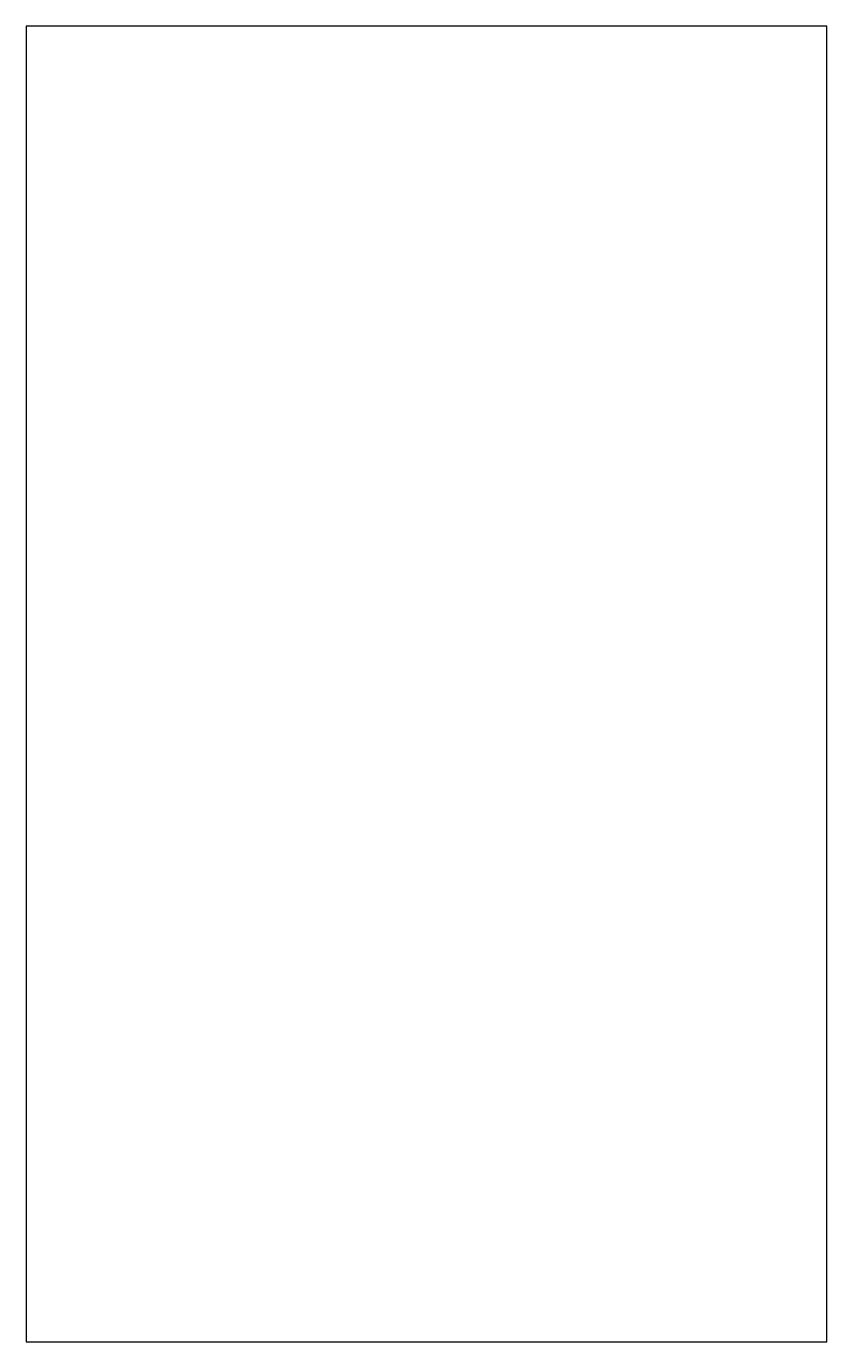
# Model space of a CAD drawing. Header units: millimetres. Extents: x 2100 to 2145, y 1450 to 1524.
import ezdxf

# ---------------------------------------------------------------- set-up
doc = ezdxf.new("R2010")
doc.units = ezdxf.units.MM

msp = doc.modelspace()

# ---------------------------------------------------------------- linework, layer by layer
msp.add_lwpolyline([(2100, 1450), (2145, 1450), (2145, 1524), (2100, 1524)], close=True)

doc.saveas('drawing.dxf')
